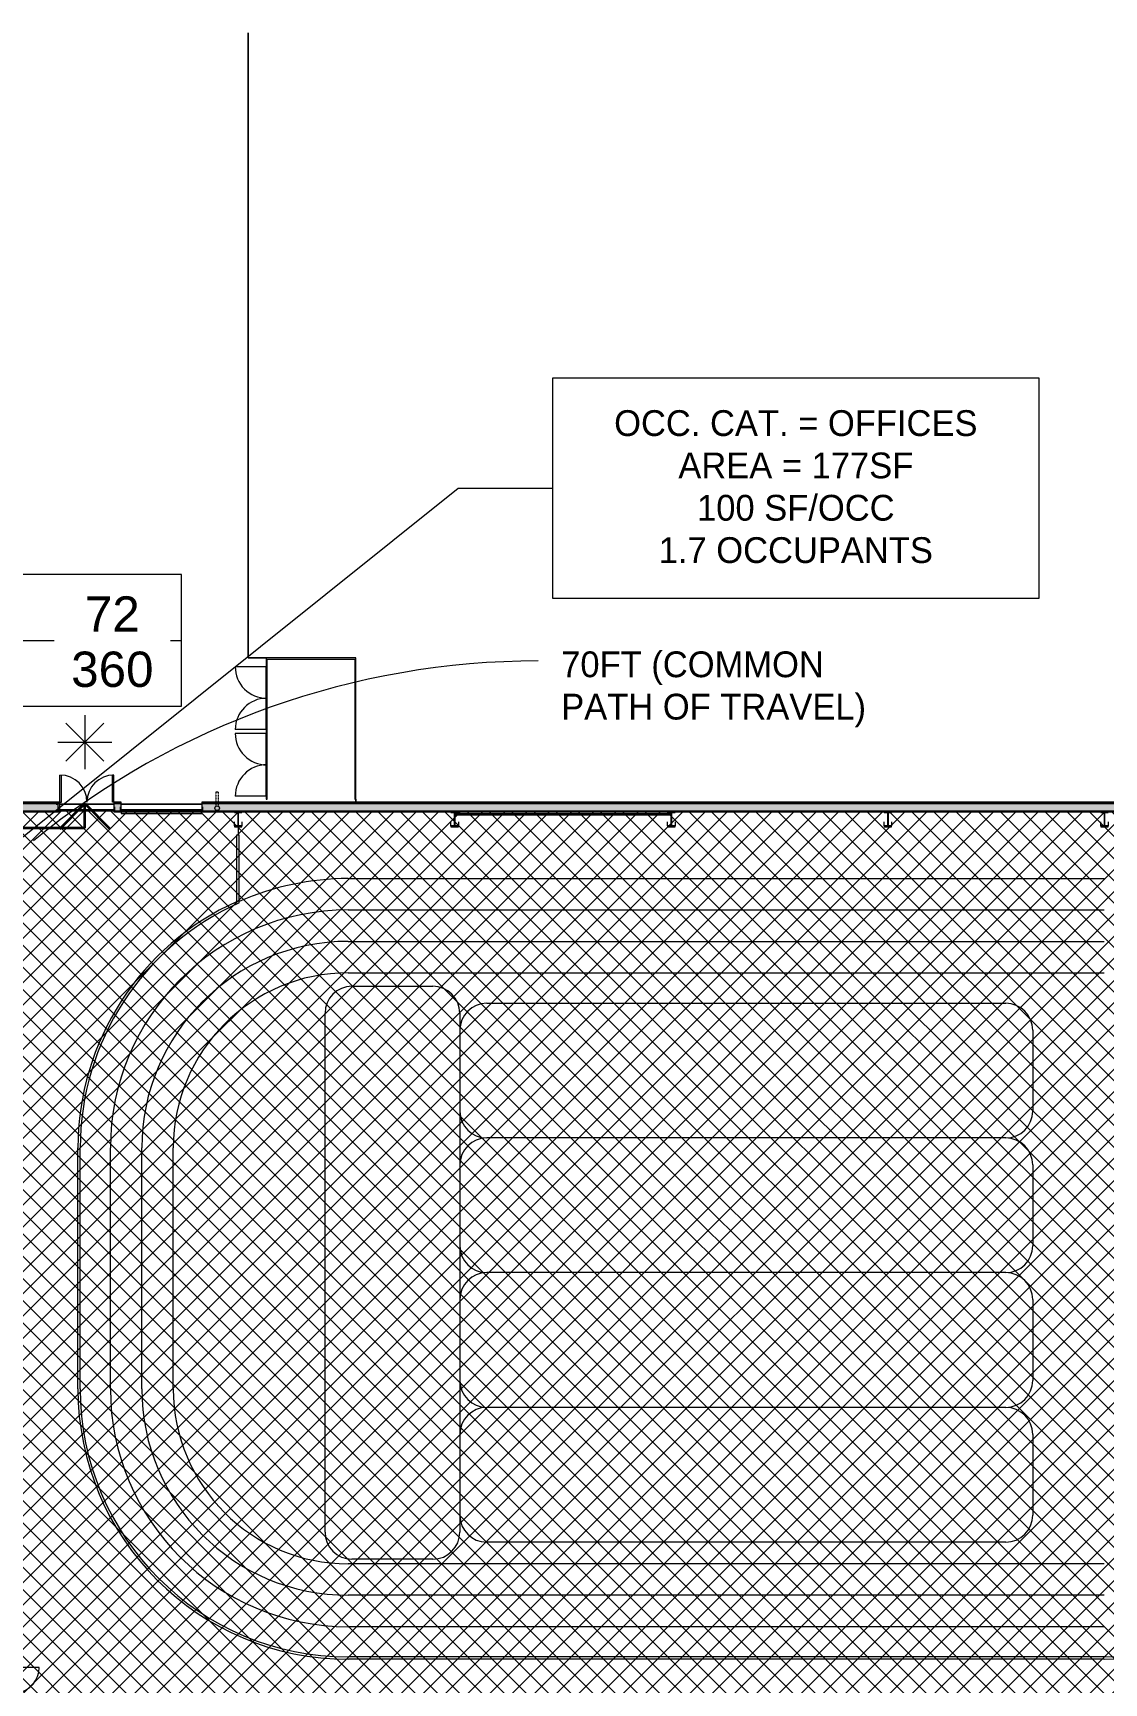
# Model space of a CAD drawing. Header units: inches. Extents: x -1442 to 61540, y -36095 to 93.
# Drawn here: x 57061 to 58492, y -22299 to -20094 of the extents above; entities that cross this region are included whole.
import ezdxf

# ---------------------------------------------------------------- set-up
doc = ezdxf.new("R2010")
doc.units = ezdxf.units.IN
doc.header["$MEASUREMENT"] = 0
doc.linetypes.add('Dash', pattern=[0.25, 0.125, -0.125])
for name, color, linetype, lineweight in [('A-DETL', 90, 'Continuous', 9), ('A-DETL-GENF', 92, 'Continuous', 9), ('A-DETL-THIN', 151, 'Continuous', 9), ('A-DETL-WIDE', 214, 'Continuous', 15), ('A-DOOR', 31, 'Continuous', 9), ('A-FLOR', 192, 'Continuous', 9), ('A-FLOR-HRAL', 11, 'Continuous', 9), ('A-FLOR-OTLN', 90, 'Continuous', 9), ('A-WALL', 113, 'Continuous', 9), ('A-WALL-PATT', 111, 'Continuous', 15), ('C-TOPO', 7, 'Continuous', 9), ('E-LITE-EQPM', 33, 'Continuous', 9), ('E-LITE-EQPM-HDLN', 30, 'Dash', 9), ('G-ANNO-TEXT', 231, 'Continuous', 9), ('L-SITE-WALL', 31, 'Continuous', 9), ('S-BEAM', 12, 'Continuous', 9), ('S-COLS', 52, 'Continuous', 9)]:
    doc.layers.add(name, color=color, linetype=linetype, lineweight=lineweight)
doc.styles.add('Arial_1', font='arial.ttf', dxfattribs={"height": 47.209581})
doc.styles.add('Century Gothic', font='GOTHIC.TTF', dxfattribs={"height": 34.490683})

# ---------------------------------------------------------------- blocks, each defined once
blk = doc.blocks.new('Struct_Xcel_Sports Complex_rvt-2-Life Safety Plan')
at = {"layer": 'A-FLOR', "color": 7}
for p, q in [((22847.8, -21132.3), (22919.8, -21132.3)), ((22929.5, -21132.3), (23037.5, -21132.3))]:
    blk.add_line(p, q, dxfattribs=at)
at = {"layer": 'L-SITE-WALL', "color": 7}
for p, q in [((22847.8, -21124.3), (22919.8, -21124.3)), ((22929.5, -21124.3), (23037.5, -21124.3)), ((22919.8, -21132.3), (22847.8, -21132.3)), ((23037.5, -21132.3), (22929.5, -21132.3))]:
    blk.add_line(p, q, dxfattribs=at)
blk = doc.blocks.new('Double-Flush - 72_ x 96_-983185-Life Safety Plan')
at = {"layer": 'A-DOOR'}
for p, q in [((-36, -6.6), (-36, -42.6)), ((-36, -6.6), (-34, -6.6)), ((-34, -6.6), (-34, -42.6)), ((34, -6.6), (34, -42.6)), ((36, -6.6), (34, -6.6)), ((36, -6.6), (36, -42.6)), ((-36, -42.6), (-34, -42.6))]:
    blk.add_line(p, q, dxfattribs=at)
for centre, start, end in [((-36, -6.6), 270, 360), ((36, -6.6), 180, 270)]:
    blk.add_arc(centre, 36, start, end, dxfattribs=at)
blk = doc.blocks.new('overhead door - one-983186-Life Safety Plan')
at = {"layer": 'A-DOOR'}
for p, q in [((54, -7), (-54, -7)), ((-54, -7), (-54, -8.75)), ((-54, -8.75), (54, -8.75)), ((54, -8.75), (54, -7))]:
    blk.add_line(p, q, dxfattribs=at)
blk = doc.blocks.new('Top Rail Type - Top Rail_Internal_-939601-Life Safety Plan')
at = {"layer": 'A-FLOR-HRAL'}
for p, q in [((24601.9, -21135.1), (24601.9, -21139.3)), ((24601.9, -21140.1), (24601.9, -21142.5)), ((24601.9, -21143.3), (24601.9, -21906.1)), ((24604.9, -21135.1), (24604.9, -21139.4)), ((24604.9, -21140.2), (24604.9, -21142.4)), ((24604.9, -21143.2), (24604.9, -21906.1)), ((23084.4, -21165.6), (23087.4, -21165.6)), ((23084.4, -21254.6), (23084.4, -21165.6)), ((23087.4, -21256.6), (23087.4, -21165.6)), ((22871.7, -21906.1), (22871.7, -21584.1)), ((22874.8, -21906.1), (22874.8, -21584.1)), ((24243.4, -22264.5), (23233.3, -22264.5)), ((24243.4, -22267.6), (23233.3, -22267.6))]:
    blk.add_line(p, q, dxfattribs=at)
for centre, radius, start, end in [((23233.3, -21584.1), 361.5, 114.3202, 180), ((23233.3, -21584.1), 358.5, 114.0064, 180), ((23233.3, -21906.1), 361.5, 180, 270), ((23233.3, -21906.1), 358.5, 180, 270), ((24243.4, -21906.1), 358.5, 270, 0), ((24243.4, -21906.1), 361.5, 270, 0)]:
    blk.add_arc(centre, radius, start, end, dxfattribs=at)
blk = doc.blocks.new('Lighting-Street_Cooper_Navion-Lumark_4-6-LED-Squares - The Caretaker LED-964008-Life Safety Plan')
at = {"layer": 'E-LITE-EQPM'}
blk.add_line((-1.7, -10.7), (1.6, -10.7), dxfattribs=at)
blk.add_circle((0, -32.4), 3, dxfattribs=at)
at = {"layer": 'E-LITE-EQPM-HDLN'}
for p, q in [((-1.5, -10.7), (-1.5, -29.9)), ((1.5, -10.7), (1.5, -29.9))]:
    blk.add_line(p, q, dxfattribs=at)
blk = doc.blocks.new('dumpster door - one-1001559-Life Safety Plan')
at = {"layer": 'A-DOOR'}
for p, q in [((-42, 0.5), (42, 0.5)), ((-42, 0), (-42, -42)), ((42, 0), (42, -42)), ((42, -0.5), (-42, -0.5))]:
    blk.add_line(p, q, dxfattribs=at)
for centre, start, end in [((-42, 0), 270, 0), ((42, 0), 180, 270)]:
    blk.add_arc(centre, 42, start, end, dxfattribs=at)
blk = doc.blocks.new('columns and girder2 - one-V25-Life Safety Plan')
at = {"layer": 'S-BEAM', "lineweight": 13}
for p, q in [((5, -0.5), (-5, -0.5)), ((-5, -0.5), (-5, -2)), ((-5, -2), (5, -2)), ((5, -17), (-5, -17)), ((-5, -17), (-5, -18.5)), ((-5, -18.5), (5, -18.5)), ((0.6, -2), (-0.6, -2)), ((-0.6, -2), (-0.6, -17)), ((-0.6, -17), (0.6, -17)), ((0.6, -17), (0.6, -2)), ((5, -2), (5, -0.5)), ((5, -18.5), (5, -17)), ((5, -1204.9), (-5, -1204.9)), ((-5, -1204.9), (-5, -1206.4)), ((-5, -1206.4), (5, -1206.4)), ((0.6, -1206.4), (-0.6, -1206.4)), ((-0.6, -1206.4), (-0.6, -1224.3)), ((0.6, -1224.3), (0.6, -1206.4)), ((5, -1206.4), (5, -1204.9)), ((5, -1224.3), (-5, -1224.3)), ((-5, -1224.3), (-5, -1225)), ((-0.6, -1224.3), (0.6, -1224.3)), ((5, -1225), (5, -1224.3))]:
    blk.add_line(p, q, dxfattribs=at)
at = {"layer": 'S-BEAM'}
for p, q in [((-5, -17), (-5, -10.7)), ((5, -10.7), (5, -17)), ((-5, -1212), (-5, -1206.4)), ((5, -1206.4), (5, -1212))]:
    blk.add_line(p, q, dxfattribs=at)
blk = doc.blocks.new('columns and girder2 - one-V26-Life Safety Plan')
at = {"layer": 'S-BEAM', "lineweight": 13}
for p, q in [((5, -0.5), (-5, -0.5)), ((-5, -0.5), (-5, -2)), ((-5, -2), (5, -2)), ((5, -17), (-5, -17)), ((-5, -17), (-5, -18.5)), ((-5, -18.5), (5, -18.5)), ((0.6, -2), (-0.6, -2)), ((-0.6, -2), (-0.6, -17)), ((-0.6, -17), (0.6, -17)), ((0.6, -4.8), (0.6, -2)), ((0.6, -17), (0.6, -5.7)), ((5, -2), (5, -0.5)), ((5, -18.5), (5, -17)), ((5, -1204.9), (-5, -1204.9)), ((-5, -1204.9), (-5, -1206.4)), ((-5, -1206.4), (5, -1206.4)), ((0.6, -1206.4), (-0.6, -1206.4)), ((-0.6, -1206.4), (-0.6, -1224.3)), ((0.6, -1221.3), (0.6, -1206.4)), ((5, -1206.4), (5, -1204.9)), ((5, -1224.3), (-5, -1224.3)), ((-5, -1224.3), (-5, -1225)), ((-0.6, -1224.3), (0.6, -1224.3)), ((0.6, -1224.3), (0.6, -1222.2)), ((5, -1225), (5, -1224.3))]:
    blk.add_line(p, q, dxfattribs=at)
at = {"layer": 'S-BEAM'}
for p, q in [((-5, -17), (-5, -10.7)), ((5, -10.7), (5, -17)), ((-5, -1212), (-5, -1206.4)), ((5, -1206.4), (5, -1212))]:
    blk.add_line(p, q, dxfattribs=at)
blk = doc.blocks.new('columns and girder2 - one-V27-Life Safety Plan')
at = {"layer": 'S-BEAM', "lineweight": 13}
for p, q in [((5, -0.5), (-5, -0.5)), ((-5, -0.5), (-5, -2)), ((-5, -2), (5, -2)), ((5, -17), (-5, -17)), ((-5, -17), (-5, -18.5)), ((-5, -18.5), (5, -18.5)), ((0.6, -2), (-0.6, -2)), ((-0.6, -2), (-0.6, -4.7)), ((-0.6, -5.7), (-0.6, -17)), ((-0.6, -17), (0.6, -17)), ((0.6, -17), (0.6, -2)), ((5, -2), (5, -0.5)), ((5, -18.5), (5, -17)), ((5, -1204.9), (-5, -1204.9)), ((-5, -1204.9), (-5, -1206.4)), ((-5, -1206.4), (5, -1206.4)), ((0.6, -1206.4), (-0.6, -1206.4)), ((-0.6, -1206.4), (-0.6, -1221.3)), ((0.6, -1224.3), (0.6, -1206.4)), ((5, -1206.4), (5, -1204.9)), ((5, -1224.3), (-5, -1224.3)), ((-5, -1224.3), (-5, -1225)), ((-0.6, -1222.2), (-0.6, -1224.3)), ((-0.6, -1224.3), (0.6, -1224.3)), ((5, -1225), (5, -1224.3))]:
    blk.add_line(p, q, dxfattribs=at)
at = {"layer": 'S-BEAM'}
for p, q in [((-5, -17), (-5, -10.7)), ((5, -10.7), (5, -17)), ((-5, -1212), (-5, -1206.4)), ((5, -1206.4), (5, -1212))]:
    blk.add_line(p, q, dxfattribs=at)
blk = doc.blocks.new('Door_Single_Storefront - one-V65-Life Safety Plan')
at = {"layer": 'A-DOOR'}
for p, q in [((-17.2, 34.4), (-17.2, 5.6)), ((-17.2, 5.6), (-17.2, 0))]:
    blk.add_line(p, q, dxfattribs=at)
for start, end in [(9.4944, 90), (360, 9.4944)]:
    blk.add_arc((-17.2, 0), 34.4, start, end, dxfattribs=at)
blk = doc.blocks.new('Round Bar - 1_-V67-Life Safety Plan')
at = {"layer": 'S-BEAM'}
for p, q in [((23520.7, -21137.8), (23375.7, -21137.8)), ((23375.7, -21138.8), (23520.7, -21138.8))]:
    blk.add_line(p, q, dxfattribs=at)
for start_param, end_param in [(0, 3.141593), (3.141593, 6.283185)]:
    blk.add_ellipse((23375.7, -21138.3), major_axis=(0, 0.5), ratio=0.802206, start_param=start_param, end_param=end_param, dxfattribs=at)
blk = doc.blocks.new('Round Bar - 1_-V68-Life Safety Plan')
at = {"layer": 'S-BEAM'}
for p, q in [((23664.9, -21137.8), (23519.9, -21137.8)), ((23519.9, -21138.8), (23664.9, -21138.8))]:
    blk.add_line(p, q, dxfattribs=at)
for start_param, end_param in [(0, 3.141593), (3.141593, 6.283185)]:
    blk.add_ellipse((23664.9, -21138.3), major_axis=(0, 0.5), ratio=0.802206, start_param=start_param, end_param=end_param, dxfattribs=at)

msp = doc.modelspace()

# ---------------------------------------------------------------- hatches: boundary and pattern name
at = {"layer": 'A-DETL-GENF'}
h = msp.add_hatch(dxfattribs=at)
h.set_pattern_fill('FP_13', color=8, style=0, pattern_type=2)
h.set_pattern_definition([(45, (34248.79, 0), (-14.849242, 14.849242), []), (135, (34248.79, 0), (-14.849242, -14.849242), [])])
h.paths.add_polyline_path([(59946.1, -22359.6), (60520.2, -22359.6), (60520.2, -21134.2), (57040.1, -21134.3), (57040.2, -22359.6), (59872, -22359.6)], flags=0)
h.paths.add_polyline_path([(59071.1, -22354.8), (59071.1, -22354.8), (59071.3, -22354.8)], flags=0)
h.paths.add_polyline_path([(57913.1, -22354.8), (57913.1, -22354.8), (57913.3, -22354.8)], flags=0)
h.paths.add_polyline_path([(58926.6, -22354.4), (58926.6, -22354.4), (58926.9, -22354.4)], flags=0)
h.paths.add_polyline_path([(57768.6, -22354.4), (57768.6, -22354.4), (57768.9, -22354.4)], flags=0)
h.paths.add_polyline_path([(57816, -22354.4), (57816, -22354.4), (57819.3, -22354.4)], flags=0)
h.paths.add_polyline_path([(57045.1, -21748.6), (57045.1, -21748.6), (57045.1, -21747.3)], flags=0)
h.paths.add_polyline_path([(57741.9, -21138.8), (57741.9, -21138.8), (57744.9, -21138.8)], flags=0)
h.paths.add_polyline_path([(57798.1, -21138.3), (57798.1, -21138.3), (57798.6, -21138.3)], flags=0)
at = {"layer": 'A-WALL-PATT', "lineweight": 9}
h = msp.add_hatch(dxfattribs=at)
h.set_pattern_fill('FP_5', color=256, style=0, pattern_type=2)
h.set_pattern_definition([(161.57, (34250.711, 1.92), (-15.3613961, -0.00164304), [0, -109.286, 12.134, 0]), (18.43, (34246.871, 1.92), (-15.3613961, 0.00164304), [0, -109.286, 12.134, 0]), (108.43, (34250.711, 1.92), (7.6769067, -38.40367936), [36.422, -84.998]), (71.57, (34246.871, 1.92), (7.6769067, 38.40367936), [36.422, -84.998])])
h.paths.add_polyline_path([(57040.1, -21134.3), (57040.1, -21134.2), (57095.8, -21134.2), (57095.8, -21128.4), (57096.6, -21128.4), (57096.6, -21124.3), (57030.2, -21124.3), (57030.2, -21134.3), (57038, -21134.3)], flags=0)
h.paths.add_polyline_path([(60218.3, -21134.2), (60229.1, -21134.2), (60229.1, -21124.3), (60217.6, -21124.3), (60217.6, -21128.4), (60218.3, -21128.4)], flags=0)
h.paths.add_polyline_path([(60168.4, -21134.2), (60180.8, -21134.2), (60180.8, -21128.4), (60181.6, -21128.4), (60181.6, -21124.3), (57286.3, -21124.3), (57286.3, -21128.4), (57287.1, -21128.4), (57287.1, -21134.2), (60126.9, -21134.2)], flags=0)
h.paths.add_polyline_path([(57169.3, -21134.2), (57177.6, -21134.2), (57177.6, -21128.4), (57178.3, -21128.4), (57178.3, -21124.3), (57168.6, -21124.3), (57168.6, -21128.4), (57169.3, -21128.4), (57169.3, -21132.3)], flags=0)
h = msp.add_hatch(dxfattribs=at)
h.set_pattern_fill('FP_7', color=256, style=0, pattern_type=2)
h.set_pattern_definition([(0, (34248.79, 0), (0, 48), []), (90, (34248.79, 0), (-48, 3e-15), [])])
h.paths.add_polyline_path([(57095.8, -21124.3), (57096.6, -21124.3), (57096.6, -21123.3), (57031.2, -21123.3), (57031.2, -21124.3), (57056.6, -21124.3)], flags=0)
h.paths.add_polyline_path([(60229.8, -21124.3), (60229.7, -21123.3), (60217.6, -21123.3), (60217.6, -21124.3), (60229.7, -21124.3)], flags=0)
h.paths.add_polyline_path([(57168.6, -21124.3), (57178.3, -21124.3), (57178.3, -21123.3), (57168.6, -21123.3)], flags=0)
h.paths.add_polyline_path([(60180.8, -21124.3), (60181.6, -21124.3), (60181.6, -21123.3), (57286.3, -21123.3), (57286.3, -21124.3), (57777.6, -21124.3), (60168.4, -21124.3)], flags=0)

# ---------------------------------------------------------------- linework, layer by layer
at = {"layer": 'A-DETL', "lineweight": 35}
for p, q in [((57129.8, -21123.9), (57095.9, -21157.9)), ((57129.8, -21156.6), (57129.8, -21123.9)), ((57129.8, -21123.9), (57163.7, -21157.9)), ((57129.8, -21156.6), (56402.8, -21156.6))]:
    msp.add_line(p, q, dxfattribs=at)
at = {"layer": 'A-DETL'}
msp.add_line((60520.2, -21134.2), (57040.1, -21134.2), dxfattribs=at)
at = {"layer": 'A-DETL-THIN'}
for p, q in [((57258.9, -20817.9), (57039.1, -20817.9)), ((57258.9, -20993.7), (57258.9, -20817.9)), ((57039.1, -20993.7), (57258.9, -20993.7))]:
    msp.add_line(p, q, dxfattribs=at)
at = {"layer": 'A-DETL-WIDE'}
for p, q in [((57039.1, -20905.8), (57258.9, -20905.8)), ((57104.3, -21067.1), (57155.2, -21016.2)), ((57155.2, -21067.1), (57104.3, -21016.2)), ((57129.8, -21005.7), (57129.8, -21077.7)), ((57093.8, -21041.7), (57165.8, -21041.7))]:
    msp.add_line(p, q, dxfattribs=at)
at = {"layer": 'A-FLOR'}
msp.add_line((57334.7, -21155.2), (57334.7, -21165.6), dxfattribs=at)
at = {"layer": 'A-FLOR-OTLN'}
for p, q in [((57482, -21224.1), (58492.2, -21224.1)), ((57482, -21266.1), (58492.2, -21266.1)), ((57482, -21308.1), (58492.2, -21308.1)), ((57482, -21350.1), (58492.2, -21350.1)), ((57486.9, -21368.1), (57595, -21368.1)), ((57667, -21390.8), (58360.7, -21390.8)), ((57450.9, -22097.8), (57450.9, -21404.1)), ((57631, -21404.1), (57631, -22097.8)), ((58396.7, -21426.8), (58396.7, -21534.9)), ((57164, -21906.1), (57164, -21584.1)), ((57206, -21906.1), (57206, -21584.1)), ((57248, -21906.1), (57248, -21584.1)), ((58360.7, -21570.9), (57667, -21570.9)), ((58396.7, -21606.9), (58396.7, -21714.9)), ((58360.7, -21750.9), (57667, -21750.9)), ((58396.7, -21786.9), (58396.7, -21895)), ((58360.7, -21931), (57667, -21931)), ((58396.7, -21967), (58396.7, -22075.1)), ((58360.7, -22111.1), (57667, -22111.1)), ((58492.2, -22140.1), (57482, -22140.1)), ((57595, -22133.8), (57486.9, -22133.8)), ((58492.2, -22182.1), (57482, -22182.1)), ((58492.2, -22224.1), (57482, -22224.1))]:
    msp.add_line(p, q, dxfattribs=at)
for centre, radius, start, end in [((57482, -21584.1), 360, 90, 113.9143), ((57482, -21584.1), 318, 90, 180), ((57482, -21584.1), 276, 90, 180), ((57482, -21584.1), 234, 90, 180), ((57486.9, -21404.1), 36, 90, 180), ((57595, -21404.1), 36, 0, 90), ((57667, -21426.8), 36, 90, 180), ((58360.7, -21426.8), 36, 0, 90), ((57667, -21534.9), 36, 180, 270), ((58360.7, -21534.9), 36, 270, 0), ((57667, -21606.9), 36, 90, 180), ((58360.7, -21606.9), 36, 0, 90), ((57667, -21714.9), 36, 180, 270), ((58360.7, -21714.9), 36, 270, 0), ((57667, -21786.9), 36, 90, 180), ((58360.7, -21786.9), 36, 0, 90), ((57667, -21895), 36, 180, 270), ((58360.7, -21895), 36, 270, 0), ((57482, -21906.1), 318, 180, 270), ((57482, -21906.1), 276, 180, 270), ((57482, -21906.1), 234, 180, 270), ((57667, -21967), 36, 90, 180), ((58360.7, -21967), 36, 0, 90), ((57667, -22075.1), 36, 180, 270), ((58360.7, -22075.1), 36, 270, 0), ((57486.9, -22097.8), 36, 180, 270), ((57595, -22097.8), 36, 270, 0)]:
    msp.add_arc(centre, radius, start, end, dxfattribs=at)
at = {"layer": 'A-WALL', "lineweight": 15}
for p, q in [((57492, -20929.3), (57372, -20929.3)), ((57372, -20929.3), (57372, -20941.1)), ((57492, -21118.1), (57492, -20929.3)), ((57372, -20941.1), (57373.5, -20941.1)), ((57373.5, -20930.8), (57490.5, -20930.8)), ((57373.5, -20941.1), (57373.5, -20930.8)), ((57490.5, -20930.8), (57490.5, -21118.1)), ((57373.5, -21025.1), (57372, -21025.1)), ((57372, -21025.1), (57372, -21030.1)), ((57372, -21030.1), (57373.5, -21030.1)), ((57373.5, -21030.1), (57373.5, -21025.1)), ((57096.6, -21121.8), (57032.7, -21121.8)), ((57096.6, -21135.1), (57096.6, -21121.8)), ((57178.3, -21121.8), (57168.6, -21121.8)), ((57168.6, -21121.8), (57168.6, -21135.1)), ((57178.3, -21135.1), (57178.3, -21121.8)), ((60181.6, -21121.8), (57286.3, -21121.8)), ((57286.3, -21121.8), (57286.3, -21135.1)), ((57373.5, -21114.1), (57372, -21114.1)), ((57372, -21114.1), (57372, -21118.1)), ((57372, -21118.1), (57373.5, -21118.1)), ((57373.5, -21118.1), (57373.5, -21114.1)), ((57490.5, -21118.1), (57492, -21118.1)), ((57021.4, -21135.1), (57096.6, -21135.1)), ((57168.6, -21135.1), (57178.3, -21135.1)), ((57286.3, -21135.1), (60181.6, -21135.1))]:
    msp.add_line(p, q, dxfattribs=at)
at = {"layer": 'A-WALL'}
for p, q in [((57096.6, -21124.3), (57030.2, -21124.3)), ((57096.6, -21123.3), (57031.2, -21123.3)), ((57178.3, -21123.3), (57168.6, -21123.3)), ((57178.3, -21124.3), (57168.6, -21124.3)), ((60181.6, -21123.3), (57286.3, -21123.3)), ((60181.6, -21124.3), (57286.3, -21124.3)), ((57022.2, -21134.3), (57095.8, -21134.3)), ((57096.6, -21128.4), (57095.8, -21128.4)), ((57095.8, -21134.2), (57095.8, -21128.4)), ((57169.3, -21128.4), (57168.6, -21128.4)), ((57169.3, -21128.4), (57169.3, -21134.2)), ((57169.3, -21134.3), (57177.6, -21134.3)), ((57177.6, -21134.2), (57177.6, -21128.4)), ((57178.3, -21128.4), (57177.6, -21128.4)), ((57287.1, -21128.4), (57286.3, -21128.4)), ((57287.1, -21128.4), (57287.1, -21134.2)), ((57287.1, -21134.3), (60180.8, -21134.3))]:
    msp.add_line(p, q, dxfattribs=at)
at = {"layer": 'C-TOPO'}
for p, q in [((57348, -20093.9), (57348, -20774.6)), ((57348, -20774.6), (57348, -20093.9)), ((57348, -20774.6), (57348, -20929.3)), ((57348, -20929.3), (57348, -20774.6)), ((57348, -20929.3), (57372, -20929.3)), ((57372, -20929.3), (57348, -20929.3)), ((57168.6, -21124.9), (57096.6, -21124.9)), ((57096.6, -21124.9), (57168.6, -21124.9)), ((57286.3, -21124.9), (57178.3, -21124.9)), ((57178.3, -21124.9), (57286.3, -21124.9)), ((57492, -21118.1), (57492, -21121.8)), ((57492, -21121.8), (57492, -21118.1))]:
    msp.add_line(p, q, dxfattribs=at)
at = {"layer": 'G-ANNO-TEXT', "color": 145}
for p, q in [((56932.6, -21259.8), (57629, -20702.3)), ((57629, -20702.3), (57755.2, -20702.3))]:
    msp.add_line(p, q, dxfattribs=at)
at = {"layer": 'G-ANNO-TEXT', "color": 145, "flags": 128}
msp.add_lwpolyline([(57755.2, -20555), (58405.1, -20555), (58405.1, -20849.6), (57755.2, -20849.6)], close=True, dxfattribs=at)
at = {"layer": 'S-COLS', "lineweight": 13}
for p, q in [((57094.3, -21124.3), (57091.4, -21124.3)), ((57091.9, -21124.7), (57093.8, -21125)), ((57093.8, -21125), (57093.8, -21133.6)), ((57094.3, -21134.2), (57094.3, -21124.3)), ((57091.4, -21134.3), (57094.3, -21134.3)), ((57093.8, -21133.6), (57091.9, -21133.9))]:
    msp.add_line(p, q, dxfattribs=at)
for centre, start, end in [((57091.9, -21124.3), 180, 270), ((57091.9, -21134.3), 90, 164.0354)]:
    msp.add_arc(centre, 0.436, start, end, dxfattribs=at)

# ---------------------------------------------------------------- block references
at = {"layer": 'A-DOOR'}
for name, p, rotation in [('dumpster door - one-1001559-Life Safety Plan', (57372.8, -20983.1), 270), ('dumpster door - one-1001559-Life Safety Plan', (57372.8, -21072.1), 270), ('Double-Flush - 72_ x 96_-983185-Life Safety Plan', (57132.6, -21128.4), 180), ('Door_Single_Storefront - one-V65-Life Safety Plan', (57034.4, -22295.8), 270)]:
    msp.add_blockref(name, p, dxfattribs=dict(at, rotation=rotation))
msp.add_blockref('overhead door - one-983186-Life Safety Plan', (57232.3, -21128.4), dxfattribs=at)
at = {"layer": 'A-FLOR-HRAL'}
msp.add_blockref('Top Rail Type - Top Rail_Internal_-939601-Life Safety Plan', (34248.8, 0), dxfattribs=at)
at = {"layer": 'E-LITE-EQPM'}
msp.add_blockref('Lighting-Street_Cooper_Navion-Lumark_4-6-LED-Squares - The Caretaker LED-964008-Life Safety Plan', (57306.6, -21097.6), dxfattribs=at)
at = {"layer": 'S-BEAM', "rotation": 180}
for name, p in [('columns and girder2 - one-V25-Life Safety Plan', (57334.7, -22360.1)), ('columns and girder2 - one-V27-Life Safety Plan', (57624.2, -22360.1)), ('columns and girder2 - one-V26-Life Safety Plan', (57913.7, -22360.1)), ('columns and girder2 - one-V25-Life Safety Plan', (58203.2, -22360.1)), ('columns and girder2 - one-V25-Life Safety Plan', (58492.7, -22360.1))]:
    msp.add_blockref(name, p, dxfattribs=at)
at = {"layer": 'S-BEAM'}
for name in ['Round Bar - 1_-V67-Life Safety Plan', 'Round Bar - 1_-V68-Life Safety Plan']:
    msp.add_blockref(name, (34248.8, 0), dxfattribs=at)

# ---------------------------------------------------------------- texts
at = {"layer": 'G-ANNO-TEXT', "color": 145, "char_height": 34.491, "line_spacing_factor": 0.984117, "style": 'Century Gothic'}
for s, insert, width, attachment_point in [('OCC. CAT. = OFFICES\\PAREA = 177SF\\P100 SF/OCC\\P1.7 OCCUPANTS', (58080.1, -20598.1), 588.816, 2), ('70FT (COMMON\\PPATH OF TRAVEL)', (57766.5, -20920.5), 462.672, 1)]:
    msp.add_mtext(s, dxfattribs=dict(at, insert=insert, width=width, attachment_point=attachment_point))

# ---------------------------------------------------------------- next in the draw order: texts
at = {"layer": 'G-ANNO-TEXT', "color": 153, "insert": (57166.6, -20846.9), "char_height": 47.21, "width": 131.328, "attachment_point": 2, "line_spacing_factor": 0.938532, "style": 'Arial_1', "bg_fill": 3, "box_fill_scale": 1.25, "bg_fill_color": 0, "bg_fill_transparency": 0}
msp.add_mtext('72\\P360\\P', dxfattribs=at)

# ---------------------------------------------------------------- next in the draw order: linework, layer by layer
at = {"layer": 'G-ANNO-TEXT', "color": 145}
msp.add_arc((57735.7, -22000.1), 1066.8, 90, 129.2275, dxfattribs=at)

# ---------------------------------------------------------------- next in the draw order: block references
at = {"color": 250, "lineweight": 5}
msp.add_blockref('Struct_Xcel_Sports Complex_rvt-2-Life Safety Plan', (34248.8, 0), dxfattribs=at)

doc.saveas('drawing.dxf')
